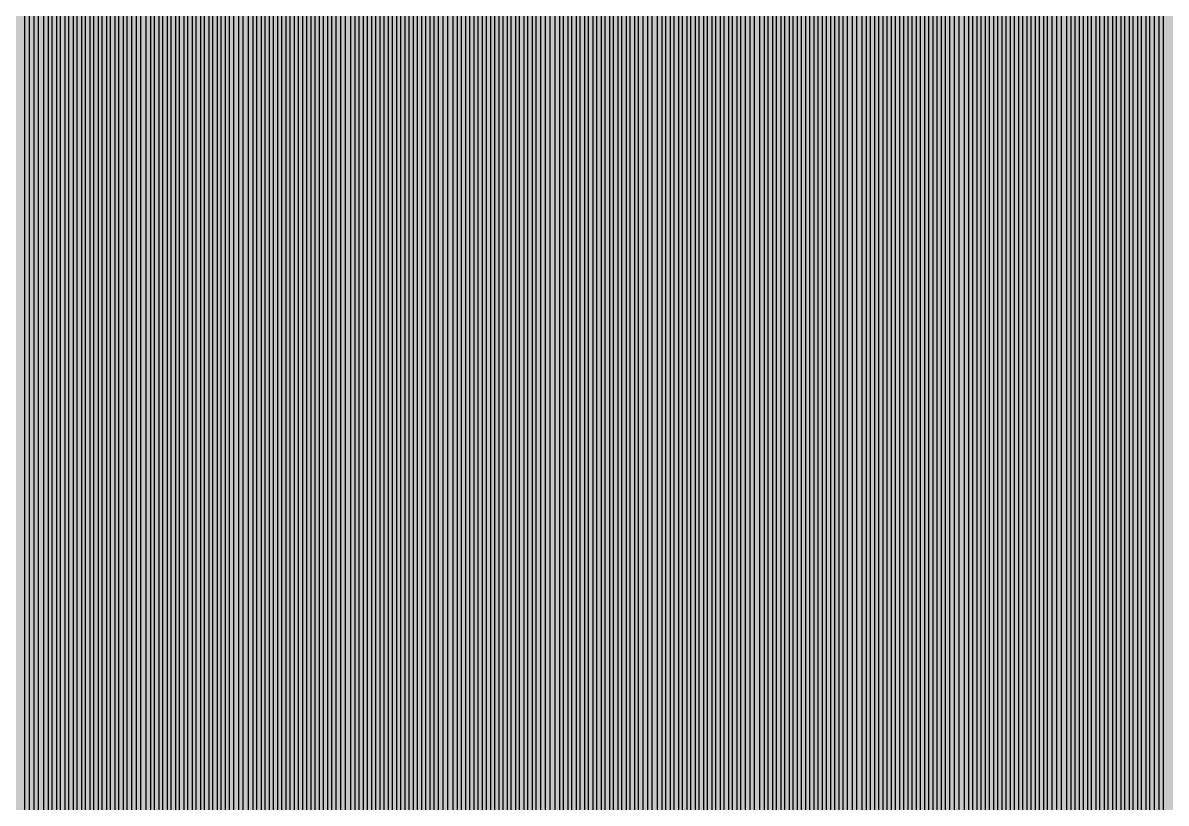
# Model space of a CAD drawing. Header units: metres. Extents: x -7240 to 10960, y -29667 to 1823.
# Drawn here: x 899 to 1860, y -14578 to -13922 of the extents above; entities that cross this region are included whole.
import ezdxf

# ---------------------------------------------------------------- set-up
doc = ezdxf.new("R2010")
doc.units = ezdxf.units.M
doc.layers.add('Metal1', color=4, linetype='CONTINUOUS')
doc.layers.add('Polyimide', color=7, linetype='CONTINUOUS')

msp = doc.modelspace()

# ---------------------------------------------------------------- hatches: boundary and pattern name
at = {"layer": 'Polyimide'}
msp.add_hatch(color=7, dxfattribs=at).paths.add_polyline_path([(4088.45, -11806.89), (4098.72, -11851.21), (4115.58, -11893.47), (4138.63, -11932.7), (4167.35, -11967.99), (4201.08, -11998.53), (4239.03, -12023.62), (4280.35, -12042.68), (4349.18, -12073.73), (4413.2, -12113.76), (4471.26, -12162.04), (4522.3, -12217.69), (4565.39, -12279.7), (4599.74, -12346.94), (4624.73, -12418.19), (4639.91, -12492.16), (4645, -12567.5), (4639.91, -12642.84), (4624.73, -12716.8), (4599.74, -12788.06), (4565.39, -12855.3), (4522.3, -12917.31), (4471.26, -12972.96), (4413.2, -13021.24), (4349.18, -13061.27), (4280.35, -13092.32), (4239.03, -13111.38), (4201.08, -13136.47), (4167.35, -13167.01), (4138.63, -13202.3), (4115.58, -13241.52), (4098.72, -13283.78), (4088.45, -13328.11), (4085, -13373.48), (4085, -13567.5), (4099.45, -13861.55), (4142.64, -14152.77), (4214.18, -14438.35), (4313.36, -14715.55), (4439.24, -14981.69), (4590.59, -15234.21), (4765.97, -15470.68), (4963.68, -15688.82), (5181.82, -15886.53), (5418.29, -16061.91), (5670.81, -16213.26), (5936.95, -16339.14), (6214.15, -16438.32), (6499.73, -16509.85), (6790.95, -16553.05), (7085, -16567.5), (9960.38, -16567.5), (10038.79, -16571.35), (10116.45, -16582.87), (10192.6, -16601.95), (10266.52, -16628.4), (10337.49, -16661.96), (10404.83, -16702.32), (10467.89, -16749.09), (10526.06, -16801.81), (10578.78, -16859.98), (10625.55, -16923.04), (10665.91, -16990.38), (10699.48, -17061.35), (10725.93, -17135.27), (10745, -17211.43), (10756.52, -17289.08), (10760.38, -17367.5), (10760.38, -21957.3), (10721.61, -22012.91), (10685.97, -22070.59), (10653.58, -22130.14), (10624.53, -22191.39), (10598.92, -22254.16), (10576.82, -22318.25), (10558.3, -22383.46), (10543.41, -22449.6), (10532.21, -22516.46), (10524.72, -22583.84), (10520.97, -22651.53), (10520.97, -22719.32), (10524.72, -22787.01), (10532.21, -22854.38), (10543.41, -22921.24), (10558.3, -22987.38), (10576.82, -23052.6), (10598.92, -23116.68), (10624.53, -23179.45), (10653.58, -23240.71), (10685.97, -23300.26), (10721.61, -23357.93), (10760.38, -23413.54), (10760.38, -28667.5), (10756.52, -28745.91), (10745, -28823.57), (10725.93, -28899.73), (10699.48, -28973.65), (10665.91, -29044.62), (10625.55, -29111.96), (10578.78, -29175.01), (10526.06, -29233.19), (10467.89, -29285.91), (10404.83, -29332.68), (10337.49, -29373.04), (10266.52, -29406.6), (10192.6, -29433.05), (10116.45, -29452.13), (10038.79, -29463.65), (9960.38, -29467.5), (-6239.63, -29467.5), (-6318.04, -29463.65), (-6395.7, -29452.13), (-6471.85, -29433.05), (-6545.77, -29406.6), (-6616.74, -29373.04), (-6684.08, -29332.68), (-6747.14, -29285.91), (-6805.31, -29233.19), (-6858.03, -29175.01), (-6904.8, -29111.96), (-6945.16, -29044.62), (-6978.73, -28973.65), (-7005.18, -28899.73), (-7024.25, -28823.57), (-7035.77, -28745.91), (-7039.63, -28667.5), (-7039.63, -23426.32), (-6999.36, -23370.07), (-6962.33, -23311.63), (-6928.66, -23251.2), (-6898.45, -23188.96), (-6871.81, -23125.12), (-6848.81, -23059.88), (-6829.53, -22993.44), (-6814.04, -22926.02), (-6802.37, -22857.83), (-6794.57, -22789.09), (-6790.67, -22720.02), (-6790.67, -22650.84), (-6794.57, -22581.77), (-6802.37, -22513.03), (-6814.04, -22444.84), (-6829.53, -22377.42), (-6848.81, -22310.98), (-6871.81, -22245.74), (-6898.45, -22181.89), (-6928.66, -22119.66), (-6962.33, -22059.22), (-6999.36, -22000.79), (-7039.63, -21944.54), (-7039.63, -17367.5), (-7035.77, -17289.08), (-7024.25, -17211.43), (-7005.18, -17135.27), (-6978.73, -17061.35), (-6945.16, -16990.38), (-6904.8, -16923.04), (-6858.03, -16859.98), (-6805.31, -16801.81), (-6747.14, -16749.09), (-6684.08, -16702.32), (-6616.74, -16661.96), (-6545.77, -16628.4), (-6471.85, -16601.95), (-6395.7, -16582.87), (-6318.04, -16571.35), (-6239.63, -16567.5), (-3334, -16567.5), (-3039.95, -16553.05), (-2748.73, -16509.85), (-2463.15, -16438.32), (-2185.95, -16339.14), (-1919.81, -16213.26), (-1667.29, -16061.91), (-1430.82, -15886.53), (-1212.68, -15688.82), (-1014.97, -15470.68), (-839.59, -15234.21), (-688.24, -14981.69), (-562.36, -14715.55), (-463.18, -14438.35), (-391.64, -14152.77), (-348.45, -13861.55), (-334, -13567.5), (-334, -13373.48), (-337.45, -13328.11), (-347.72, -13283.78), (-364.58, -13241.52), (-387.63, -13202.3), (-416.35, -13167.01), (-450.08, -13136.47), (-488.03, -13111.38), (-529.35, -13092.32), (-529.35, -13092.32), (-598.18, -13061.27), (-662.2, -13021.24), (-720.26, -12972.96), (-771.3, -12917.31), (-814.39, -12855.3), (-848.74, -12788.06), (-873.73, -12716.8), (-888.91, -12642.84), (-894, -12567.5), (-888.91, -12492.16), (-873.73, -12418.19), (-848.74, -12346.94), (-814.39, -12279.7), (-771.3, -12217.69), (-720.26, -12162.04), (-662.2, -12113.76), (-598.18, -12073.73), (-529.35, -12042.68), (-488.03, -12023.62), (-450.08, -11998.53), (-416.35, -11967.99), (-387.63, -11932.7), (-364.58, -11893.47), (-347.72, -11851.21), (-337.45, -11806.89), (-334, -11761.52), (-334, -11074.31), (-337.45, -11028.94), (-347.72, -10984.62), (-364.58, -10942.36), (-387.63, -10903.13), (-416.35, -10867.84), (-450.08, -10837.3), (-488.03, -10812.21), (-529.35, -10793.16), (-529.35, -10793.16), (-598.18, -10762.1), (-662.2, -10722.07), (-720.26, -10673.8), (-771.3, -10618.15), (-814.39, -10556.13), (-848.74, -10488.89), (-873.73, -10417.64), (-888.91, -10343.67), (-894, -10268.33), (-888.91, -10192.99), (-873.73, -10119.03), (-848.74, -10047.77), (-814.39, -9980.53), (-771.3, -9918.52), (-720.26, -9862.87), (-662.2, -9814.59), (-598.18, -9774.56), (-529.35, -9743.51), (-488.03, -9724.45), (-450.08, -9699.36), (-416.35, -9668.82), (-387.63, -9633.53), (-364.58, -9594.31), (-347.72, -9552.05), (-337.45, -9507.72), (-334, -9462.35), (-334, -8775.14), (-337.45, -8729.78), (-347.72, -8685.45), (-364.58, -8643.19), (-387.63, -8603.96), (-416.35, -8568.68), (-450.08, -8538.14), (-488.03, -8513.05), (-529.35, -8493.99), (-529.35, -8493.99), (-598.18, -8462.94), (-662.2, -8422.91), (-720.26, -8374.63), (-771.3, -8318.98), (-814.39, -8256.97), (-848.74, -8189.73), (-873.73, -8118.47), (-888.91, -8044.5), (-894, -7969.17), (-888.91, -7893.83), (-873.73, -7819.86), (-848.74, -7748.61), (-814.39, -7681.36), (-771.3, -7619.35), (-720.26, -7563.7), (-662.2, -7515.42), (-598.18, -7475.4), (-529.35, -7444.34), (-529.35, -7444.34), (-488.03, -7425.28), (-450.08, -7400.2), (-416.35, -7369.66), (-387.63, -7334.37), (-364.58, -7295.14), (-347.72, -7252.88), (-337.45, -7208.56), (-334, -7163.19), (-334, -6475.98), (-337.45, -6430.61), (-347.72, -6386.29), (-364.58, -6344.02), (-387.63, -6304.8), (-416.35, -6269.51), (-450.08, -6238.97), (-488.03, -6213.88), (-529.35, -6194.82), (-529.35, -6194.82), (-598.18, -6163.77), (-662.2, -6123.74), (-720.26, -6075.46), (-771.3, -6019.81), (-814.39, -5957.8), (-848.74, -5890.56), (-873.73, -5819.31), (-888.91, -5745.34), (-894, -5670), (-888.91, -5594.66), (-873.73, -5520.69), (-848.74, -5449.44), (-814.39, -5382.2), (-771.3, -5320.19), (-720.26, -5264.54), (-662.2, -5216.26), (-598.18, -5176.23), (-529.35, -5145.18), (-529.35, -5145.18), (-488.03, -5126.12), (-450.08, -5101.03), (-416.35, -5070.49), (-387.63, -5035.2), (-364.58, -4995.98), (-347.72, -4953.71), (-337.45, -4909.39), (-334, -4864.02), (-334, 380), (-334, 1522.5), (-289, 1522.5), (-288.78, 1515.63), (-288.1, 1508.79), (-286.98, 1502.02), (-285.42, 1495.32), (-283.43, 1488.75), (-281.01, 1482.32), (-278.17, 1476.06), (-274.93, 1470), (-271.3, 1464.17), (-267.3, 1458.58), (-262.94, 1453.27), (-258.25, 1448.25), (-253.23, 1443.56), (-247.92, 1439.2), (-242.33, 1435.2), (-236.5, 1431.57), (-230.44, 1428.33), (-224.18, 1425.49), (-217.75, 1423.07), (-211.18, 1421.08), (-204.48, 1419.52), (-197.71, 1418.4), (-190.87, 1417.72), (-184, 1417.5), (-177.13, 1417.72), (-170.29, 1418.4), (-163.52, 1419.52), (-156.82, 1421.08), (-150.25, 1423.07), (-143.82, 1425.49), (-137.56, 1428.33), (-131.5, 1431.57), (-125.67, 1435.2), (-120.08, 1439.2), (-114.77, 1443.56), (-109.75, 1448.25), (-105.06, 1453.27), (-100.7, 1458.58), (-96.7, 1464.17), (-93.07, 1470), (-89.83, 1476.06), (-86.99, 1482.32), (-84.57, 1488.75), (-82.58, 1495.32), (-81.02, 1502.02), (-79.9, 1508.79), (-79.22, 1515.63), (-79, 1522.5), (1786, 1522.5), (3835, 1522.5), (3835.21, 1529.04), (3835.86, 1535.55), (3836.92, 1542.01), (3838.41, 1548.38), (3840.31, 1554.64), (3842.61, 1560.77), (3845.31, 1566.73), (3848.4, 1572.5), (3851.85, 1578.06), (3855.66, 1583.38), (3859.82, 1588.43), (3864.29, 1593.21), (3869.07, 1597.68), (3874.12, 1601.84), (3879.44, 1605.65), (3885, 1609.1), (3890.77, 1612.19), (3896.73, 1614.89), (3902.86, 1617.19), (3909.12, 1619.09), (3915.49, 1620.58), (3921.95, 1621.64), (3928.46, 1622.29), (3935, 1622.5), (3941.54, 1622.29), (3948.05, 1621.64), (3954.51, 1620.58), (3960.88, 1619.09), (3967.14, 1617.19), (3973.27, 1614.89), (3979.23, 1612.19), (3985, 1609.1), (3990.56, 1605.65), (3995.88, 1601.84), (4000.93, 1597.68), (4005.71, 1593.21), (4010.18, 1588.43), (4014.34, 1583.38), (4018.15, 1578.06), (4021.6, 1572.5), (4024.69, 1566.73), (4027.39, 1560.77), (4029.69, 1554.64), (4031.59, 1548.38), (4033.08, 1542.01), (4034.14, 1535.55), (4034.79, 1529.04), (4035, 1522.5), (4085, 1522.5), (4085, 380), (4085, 330), (4085, -4864.02), (4088.45, -4909.39), (4098.72, -4953.71), (4115.58, -4995.98), (4138.63, -5035.2), (4167.35, -5070.49), (4201.08, -5101.03), (4239.03, -5126.12), (4280.35, -5145.18), (4280.35, -5145.18), (4349.18, -5176.23), (4413.2, -5216.26), (4471.26, -5264.54), (4522.3, -5320.19), (4565.39, -5382.2), (4599.74, -5449.44), (4624.73, -5520.69), (4639.91, -5594.66), (4645, -5670), (4639.91, -5745.34), (4624.73, -5819.31), (4599.74, -5890.56), (4565.39, -5957.8), (4522.3, -6019.81), (4471.26, -6075.46), (4413.2, -6123.74), (4349.18, -6163.77), (4280.35, -6194.82), (4239.03, -6213.88), (4201.08, -6238.97), (4167.35, -6269.51), (4138.63, -6304.8), (4115.58, -6344.02), (4098.72, -6386.29), (4088.45, -6430.61), (4085, -6475.98), (4085, -11761.52), (4088.45, -11806.89)])

# ---------------------------------------------------------------- linework, layer by layer
at = {"layer": 'Metal1'}
for points in [[(900.75, -14592.86), (900.75, -14570), (900.75, 430)], [(904.25, 430), (904.25, -14570), (904.25, -14592.86)], [(908.5, -14592.86), (908.5, -14570), (908.5, 430)], [(912, 430), (912, -14570), (912, -14592.86)], [(916.75, -14592.86), (916.75, -14570), (916.75, 430)], [(920.25, 430), (920.25, -14570), (920.25, -14592.86)], [(923.75, -14592.86), (923.75, -14570), (923.75, 430)], [(927.25, 430), (927.25, -14570), (927.25, -14592.86)], [(930.75, -14592.86), (930.75, -14570), (930.75, 430)], [(934.25, 430), (934.25, -14570), (934.25, -14592.86)], [(937.75, -14592.86), (937.75, -14570), (937.75, 430)], [(941.25, 430), (941.25, -14570), (941.25, -14592.86)], [(944.75, -14592.86), (944.75, -14570), (944.75, 430)], [(948.25, 430), (948.25, -14570), (948.25, -14592.86)], [(951.75, -14592.86), (951.75, -14570), (951.75, 430)], [(955.25, 430), (955.25, -14570), (955.25, -14592.86)], [(958.75, -14592.86), (958.75, -14570), (958.75, 430)], [(962.25, 430), (962.25, -14570), (962.25, -14592.86)], [(965.75, -14592.86), (965.75, -14570), (965.75, 430)], [(969.25, 430), (969.25, -14570), (969.25, -14592.86)], [(972.75, -14592.86), (972.75, -14570), (972.75, 430)], [(976.25, 430), (976.25, -14570), (976.25, -14592.86)], [(979.75, -14592.86), (979.75, -14570), (979.75, 430)], [(983.25, 430), (983.25, -14570), (983.25, -14592.86)], [(986.75, -14592.86), (986.75, -14570), (986.75, 430)], [(990.25, 430), (990.25, -14570), (990.25, -14592.86)], [(994.5, -14592.86), (994.5, -14570), (994.5, 430)], [(998, 430), (998, -14570), (998, -14592.86)], [(1002.75, -14592.86), (1002.75, -14570), (1002.75, 430)], [(1006.25, 430), (1006.25, -14570), (1006.25, -14592.86)], [(1009.75, -14592.86), (1009.75, -14570), (1009.75, 430)], [(1013.25, 430), (1013.25, -14570), (1013.25, -14592.86)], [(1016.75, -14592.86), (1016.75, -14570), (1016.75, 430)], [(1020.25, 430), (1020.25, -14570), (1020.25, -14592.86)], [(1023.75, -14592.86), (1023.75, -14570), (1023.75, 430)], [(1027.25, 430), (1027.25, -14570), (1027.25, -14592.86)], [(1030.75, -14592.86), (1030.75, -14570), (1030.75, 430)], [(1034.25, 430), (1034.25, -14570), (1034.25, -14592.86)], [(1037.75, -14592.86), (1037.75, -14570), (1037.75, 430)], [(1041.25, 430), (1041.25, -14570), (1041.25, -14592.86)], [(1044.75, -14592.86), (1044.75, -14570), (1044.75, 430)], [(1048.25, 430), (1048.25, -14570), (1048.25, -14592.86)], [(1051.75, -14592.86), (1051.75, -14570), (1051.75, 430)], [(1055.25, 430), (1055.25, -14570), (1055.25, -14592.86)], [(1058.75, -14592.86), (1058.75, -14570), (1058.75, 430)], [(1062.25, 430), (1062.25, -14570), (1062.25, -14592.86)], [(1065.75, -14592.86), (1065.75, -14570), (1065.75, 430)], [(1069.25, 430), (1069.25, -14570), (1069.25, -14592.86)], [(1072.75, -14592.86), (1072.75, -14570), (1072.75, 430)], [(1076.25, 430), (1076.25, -14570), (1076.25, -14592.86)], [(1080.5, -14592.86), (1080.5, -14570), (1080.5, 430)], [(1084, 430), (1084, -14570), (1084, -14592.86)], [(1088.75, -14592.86), (1088.75, -14570), (1088.75, 430)], [(1092.25, 430), (1092.25, -14570), (1092.25, -14592.86)], [(1095.75, -14592.86), (1095.75, -14570), (1095.75, 430)], [(1099.25, 430), (1099.25, -14570), (1099.25, -14592.86)], [(1102.75, -14592.86), (1102.75, -14570), (1102.75, 430)], [(1106.25, 430), (1106.25, -14570), (1106.25, -14592.86)], [(1109.75, -14592.86), (1109.75, -14570), (1109.75, 430)], [(1113.25, 430), (1113.25, -14570), (1113.25, -14592.86)], [(1116.75, -14592.86), (1116.75, -14570), (1116.75, 430)], [(1120.25, 430), (1120.25, -14570), (1120.25, -14592.86)], [(1123.75, -14592.86), (1123.75, -14570), (1123.75, 430)], [(1127.25, 430), (1127.25, -14570), (1127.25, -14592.86)], [(1130.75, -14592.86), (1130.75, -14570), (1130.75, 430)], [(1134.25, 430), (1134.25, -14570), (1134.25, -14592.86)], [(1137.75, -14592.86), (1137.75, -14570), (1137.75, 430)], [(1141.25, 430), (1141.25, -14570), (1141.25, -14592.86)], [(1144.75, -14592.86), (1144.75, -14570), (1144.75, 430)], [(1148.25, 430), (1148.25, -14570), (1148.25, -14592.86)], [(1151.75, -14592.86), (1151.75, -14570), (1151.75, 430)], [(1155.25, 430), (1155.25, -14570), (1155.25, -14592.86)], [(1158.75, -14592.86), (1158.75, -14570), (1158.75, 430)], [(1162.25, 430), (1162.25, -14570), (1162.25, -14592.86)], [(1166.5, -14592.86), (1166.5, -14570), (1166.5, 430)], [(1170, 430), (1170, -14570), (1170, -14592.86)], [(1174.75, -14592.86), (1174.75, -14570), (1174.75, 430)], [(1178.25, 430), (1178.25, -14570), (1178.25, -14592.86)], [(1181.75, -14592.86), (1181.75, -14570), (1181.75, 430)], [(1185.25, 430), (1185.25, -14570), (1185.25, -14592.86)], [(1188.75, -14592.86), (1188.75, -14570), (1188.75, 430)], [(1192.25, 430), (1192.25, -14570), (1192.25, -14592.86)], [(1195.75, -14592.86), (1195.75, -14570), (1195.75, 430)], [(1199.25, 430), (1199.25, -14570), (1199.25, -14592.86)], [(1202.75, -14592.86), (1202.75, -14570), (1202.75, 430)], [(1206.25, 430), (1206.25, -14570), (1206.25, -14592.86)], [(1209.75, -14592.86), (1209.75, -14570), (1209.75, 430)], [(1213.25, 430), (1213.25, -14570), (1213.25, -14592.86)], [(1216.75, -14592.86), (1216.75, -14570), (1216.75, 430)], [(1220.25, 430), (1220.25, -14570), (1220.25, -14592.86)], [(1223.75, -14592.86), (1223.75, -14570), (1223.75, 430)], [(1227.25, 430), (1227.25, -14570), (1227.25, -14592.86)], [(1230.75, -14592.86), (1230.75, -14570), (1230.75, 430)], [(1234.25, 430), (1234.25, -14570), (1234.25, -14592.86)], [(1237.75, -14592.86), (1237.75, -14570), (1237.75, 430)], [(1241.25, 430), (1241.25, -14570), (1241.25, -14592.86)], [(1244.75, -14592.86), (1244.75, -14570), (1244.75, 430)], [(1248.25, 430), (1248.25, -14570), (1248.25, -14592.86)], [(1252.5, -14592.86), (1252.5, -14570), (1252.5, 430)], [(1256, 430), (1256, -14570), (1256, -14592.86)], [(1260.75, -14592.86), (1260.75, -14570), (1260.75, 430)], [(1264.25, 430), (1264.25, -14570), (1264.25, -14592.86)], [(1267.75, -14592.86), (1267.75, -14570), (1267.75, 430)], [(1271.25, 430), (1271.25, -14570), (1271.25, -14592.86)], [(1274.75, -14592.86), (1274.75, -14570), (1274.75, 430)], [(1278.25, 430), (1278.25, -14570), (1278.25, -14592.86)], [(1281.75, -14592.86), (1281.75, -14570), (1281.75, 430)], [(1285.25, 430), (1285.25, -14570), (1285.25, -14592.86)], [(1288.75, -14592.86), (1288.75, -14570), (1288.75, 430)], [(1292.25, 430), (1292.25, -14570), (1292.25, -14592.86)], [(1295.75, -14592.86), (1295.75, -14570), (1295.75, 430)], [(1299.25, 430), (1299.25, -14570), (1299.25, -14592.86)], [(1302.75, -14592.86), (1302.75, -14570), (1302.75, 430)], [(1306.25, 430), (1306.25, -14570), (1306.25, -14592.86)], [(1309.75, -14592.86), (1309.75, -14570), (1309.75, 430)], [(1313.25, 430), (1313.25, -14570), (1313.25, -14592.86)], [(1316.75, -14592.86), (1316.75, -14570), (1316.75, 430)], [(1320.25, 430), (1320.25, -14570), (1320.25, -14592.86)], [(1323.75, -14592.86), (1323.75, -14570), (1323.75, 430)], [(1327.25, 430), (1327.25, -14570), (1327.25, -14592.86)], [(1330.75, -14592.86), (1330.75, -14570), (1330.75, 430)], [(1334.25, 430), (1334.25, -14570), (1334.25, -14592.86)], [(1338.5, -14592.86), (1338.5, -14570), (1338.5, 430)], [(1342, 430), (1342, -14570), (1342, -14592.86)], [(1346.75, -14592.86), (1346.75, -14570), (1346.75, 430)], [(1350.25, 430), (1350.25, -14570), (1350.25, -14592.86)], [(1353.75, -14592.86), (1353.75, -14570), (1353.75, 430)], [(1357.25, 430), (1357.25, -14570), (1357.25, -14592.86)], [(1360.75, -14592.86), (1360.75, -14570), (1360.75, 430)], [(1364.25, 430), (1364.25, -14570), (1364.25, -14592.86)], [(1367.75, -14592.86), (1367.75, -14570), (1367.75, 430)], [(1371.25, 430), (1371.25, -14570), (1371.25, -14592.86)], [(1374.75, -14592.86), (1374.75, -14570), (1374.75, 430)], [(1378.25, 430), (1378.25, -14570), (1378.25, -14592.86)], [(1381.75, -14592.86), (1381.75, -14570), (1381.75, 430)], [(1385.25, 430), (1385.25, -14570), (1385.25, -14592.86)], [(1388.75, -14592.86), (1388.75, -14570), (1388.75, 430)], [(1392.25, 430), (1392.25, -14570), (1392.25, -14592.86)], [(1395.75, -14592.86), (1395.75, -14570), (1395.75, 430)], [(1399.25, 430), (1399.25, -14570), (1399.25, -14592.86)], [(1402.75, -14592.86), (1402.75, -14570), (1402.75, 430)], [(1406.25, 430), (1406.25, -14570), (1406.25, -14592.86)], [(1409.75, -14592.86), (1409.75, -14570), (1409.75, 430)], [(1413.25, 430), (1413.25, -14570), (1413.25, -14592.86)], [(1416.75, -14592.86), (1416.75, -14570), (1416.75, 430)], [(1420.25, 430), (1420.25, -14570), (1420.25, -14592.86)], [(1424.5, -14592.86), (1424.5, -14570), (1424.5, 430)], [(1428, 430), (1428, -14570), (1428, -14592.86)], [(1432.75, -14592.86), (1432.75, -14570), (1432.75, 430)], [(1436.25, 430), (1436.25, -14570), (1436.25, -14592.86)], [(1439.75, -14592.86), (1439.75, -14570), (1439.75, 430)], [(1443.25, 430), (1443.25, -14570), (1443.25, -14592.86)], [(1446.75, -14592.86), (1446.75, -14570), (1446.75, 430)], [(1450.25, 430), (1450.25, -14570), (1450.25, -14592.86)], [(1453.75, -14592.86), (1453.75, -14570), (1453.75, 430)], [(1457.25, 430), (1457.25, -14570), (1457.25, -14592.86)], [(1460.75, -14592.86), (1460.75, -14570), (1460.75, 430)], [(1464.25, 430), (1464.25, -14570), (1464.25, -14592.86)], [(1467.75, -14592.86), (1467.75, -14570), (1467.75, 430)], [(1471.25, 430), (1471.25, -14570), (1471.25, -14592.86)], [(1474.75, -14592.86), (1474.75, -14570), (1474.75, 430)], [(1478.25, 430), (1478.25, -14570), (1478.25, -14592.86)], [(1481.75, -14592.86), (1481.75, -14570), (1481.75, 430)], [(1485.25, 430), (1485.25, -14570), (1485.25, -14592.86)], [(1488.75, -14592.86), (1488.75, -14570), (1488.75, 430)], [(1492.25, 430), (1492.25, -14570), (1492.25, -14592.86)], [(1495.75, -14592.86), (1495.75, -14570), (1495.75, 430)], [(1499.25, 430), (1499.25, -14570), (1499.25, -14592.86)], [(1502.75, -14592.86), (1502.75, -14570), (1502.75, 430)], [(1506.25, 430), (1506.25, -14570), (1506.25, -14592.86)], [(1510.5, -14592.86), (1510.5, -14570), (1510.5, 430)], [(1514, 430), (1514, -14570), (1514, -14592.86)], [(1518.75, -14592.86), (1518.75, -14570), (1518.75, 430)], [(1522.25, 430), (1522.25, -14570), (1522.25, -14592.86)], [(1525.75, -14592.86), (1525.75, -14570), (1525.75, 430)], [(1529.25, 430), (1529.25, -14570), (1529.25, -14592.86)], [(1532.75, -14592.86), (1532.75, -14570), (1532.75, 430)], [(1536.25, 430), (1536.25, -14570), (1536.25, -14592.86)], [(1539.75, -14592.86), (1539.75, -14570), (1539.75, 430)], [(1543.25, 430), (1543.25, -14570), (1543.25, -14592.86)], [(1546.75, -14592.86), (1546.75, -14570), (1546.75, 430)], [(1550.25, 430), (1550.25, -14570), (1550.25, -14592.86)], [(1553.75, -14592.86), (1553.75, -14570), (1553.75, 430)], [(1557.25, 430), (1557.25, -14570), (1557.25, -14592.86)], [(1560.75, -14592.86), (1560.75, -14570), (1560.75, 430)], [(1564.25, 430), (1564.25, -14570), (1564.25, -14592.86)], [(1567.75, -14592.86), (1567.75, -14570), (1567.75, 430)], [(1571.25, 430), (1571.25, -14570), (1571.25, -14592.86)], [(1574.75, -14592.86), (1574.75, -14570), (1574.75, 430)], [(1578.25, 430), (1578.25, -14570), (1578.25, -14592.86)], [(1581.75, -14592.86), (1581.75, -14570), (1581.75, 430)], [(1585.25, 430), (1585.25, -14570), (1585.25, -14592.86)], [(1588.75, -14592.86), (1588.75, -14570), (1588.75, 430)], [(1592.25, 430), (1592.25, -14570), (1592.25, -14592.86)], [(1596.5, -14592.86), (1596.5, -14570), (1596.5, 430)], [(1600, 430), (1600, -14570), (1600, -14592.86)], [(1604.75, -14592.86), (1604.75, -14570), (1604.75, 430)], [(1608.25, 430), (1608.25, -14570), (1608.25, -14592.86)], [(1611.75, -14592.86), (1611.75, -14570), (1611.75, 430)], [(1615.25, 430), (1615.25, -14570), (1615.25, -14592.86)], [(1618.75, -14592.86), (1618.75, -14570), (1618.75, 430)], [(1622.25, 430), (1622.25, -14570), (1622.25, -14592.86)], [(1625.75, -14592.86), (1625.75, -14570), (1625.75, 430)], [(1629.25, 430), (1629.25, -14570), (1629.25, -14592.86)], [(1632.75, -14592.86), (1632.75, -14570), (1632.75, 430)], [(1636.25, 430), (1636.25, -14570), (1636.25, -14592.86)], [(1639.75, -14592.86), (1639.75, -14570), (1639.75, 430)], [(1643.25, 430), (1643.25, -14570), (1643.25, -14592.86)], [(1646.75, -14592.86), (1646.75, -14570), (1646.75, 430)], [(1650.25, 430), (1650.25, -14570), (1650.25, -14592.86)], [(1653.75, -14592.86), (1653.75, -14570), (1653.75, 430)], [(1657.25, 430), (1657.25, -14570), (1657.25, -14592.86)], [(1660.75, -14592.86), (1660.75, -14570), (1660.75, 430)], [(1664.25, 430), (1664.25, -14570), (1664.25, -14592.86)], [(1667.75, -14592.86), (1667.75, -14570), (1667.75, 430)], [(1671.25, 430), (1671.25, -14570), (1671.25, -14592.86)], [(1674.75, -14592.86), (1674.75, -14570), (1674.75, 430)], [(1678.25, 430), (1678.25, -14570), (1678.25, -14592.86)], [(1682.5, -14592.86), (1682.5, -14570), (1682.5, 430)], [(1686, 430), (1686, -14570), (1686, -14592.86)], [(1690.75, -14592.86), (1690.75, -14570), (1690.75, 430)], [(1694.25, 430), (1694.25, -14570), (1694.25, -14592.86)], [(1697.75, -14592.86), (1697.75, -14570), (1697.75, 430)], [(1701.25, 430), (1701.25, -14570), (1701.25, -14592.86)], [(1704.75, -14592.86), (1704.75, -14570), (1704.75, 430)], [(1708.25, 430), (1708.25, -14570), (1708.25, -14592.86)], [(1711.75, -14592.86), (1711.75, -14570), (1711.75, 430)], [(1715.25, 430), (1715.25, -14570), (1715.25, -14592.86)], [(1718.75, -14592.86), (1718.75, -14570), (1718.75, 430)], [(1722.25, 430), (1722.25, -14570), (1722.25, -14592.86)], [(1725.75, -14592.86), (1725.75, -14570), (1725.75, 430)], [(1729.25, 430), (1729.25, -14570), (1729.25, -14592.86)], [(1732.75, -14592.86), (1732.75, -14570), (1732.75, 430)], [(1736.25, 430), (1736.25, -14570), (1736.25, -14592.86)], [(1739.75, -14592.86), (1739.75, -14570), (1739.75, 430)], [(1743.25, 430), (1743.25, -14570), (1743.25, -14592.86)], [(1746.75, -14592.86), (1746.75, -14570), (1746.75, 430)], [(1750.25, 430), (1750.25, -14570), (1750.25, -14592.86)], [(1753.75, -14592.86), (1753.75, -14570), (1753.75, 430)], [(1757.25, 430), (1757.25, -14570), (1757.25, -14592.86)], [(1760.75, -14592.86), (1760.75, -14570), (1760.75, 430)], [(1764.25, 430), (1764.25, -14570), (1764.25, -14592.86)], [(1768.5, -14592.86), (1768.5, -14570), (1768.5, 430)], [(1772, 430), (1772, -14570), (1772, -14592.86)], [(1776.75, -14592.86), (1776.75, -14570), (1776.75, 430)], [(1780.25, 430), (1780.25, -14570), (1780.25, -14592.86)], [(1783.75, -14592.86), (1783.75, -14570), (1783.75, 430)], [(1787.25, 430), (1787.25, -14570), (1787.25, -14592.86)], [(1790.75, -14592.86), (1790.75, -14570), (1790.75, 430)], [(1794.25, 430), (1794.25, -14570), (1794.25, -14592.86)], [(1797.75, -14592.86), (1797.75, -14570), (1797.75, 430)], [(1801.25, 430), (1801.25, -14570), (1801.25, -14592.86)], [(1804.75, -14592.86), (1804.75, -14570), (1804.75, 430)], [(1808.25, 430), (1808.25, -14570), (1808.25, -14592.86)], [(1811.75, -14592.86), (1811.75, -14570), (1811.75, 430)], [(1815.25, 430), (1815.25, -14570), (1815.25, -14592.86)], [(1818.75, -14592.86), (1818.75, -14570), (1818.75, 430)], [(1822.25, 430), (1822.25, -14570), (1822.25, -14592.86)], [(1825.75, -14592.86), (1825.75, -14570), (1825.75, 430)], [(1829.25, 430), (1829.25, -14570), (1829.25, -14592.86)], [(1832.75, -14592.86), (1832.75, -14570), (1832.75, 430)], [(1836.25, 430), (1836.25, -14570), (1836.25, -14592.86)], [(1839.75, -14592.86), (1839.75, -14570), (1839.75, 430)], [(1843.25, 430), (1843.25, -14570), (1843.25, -14592.86)], [(1846.75, -14592.86), (1846.75, -14570), (1846.75, 430)], [(1850.25, 430), (1850.25, -14570), (1850.25, -14592.86)], [(1854.5, -14592.86), (1854.5, -14570), (1854.5, 430)], [(1858, 430), (1858, -14570), (1858, -14592.86)]]:
    msp.add_lwpolyline(points, dxfattribs=at)

doc.saveas('drawing.dxf')
